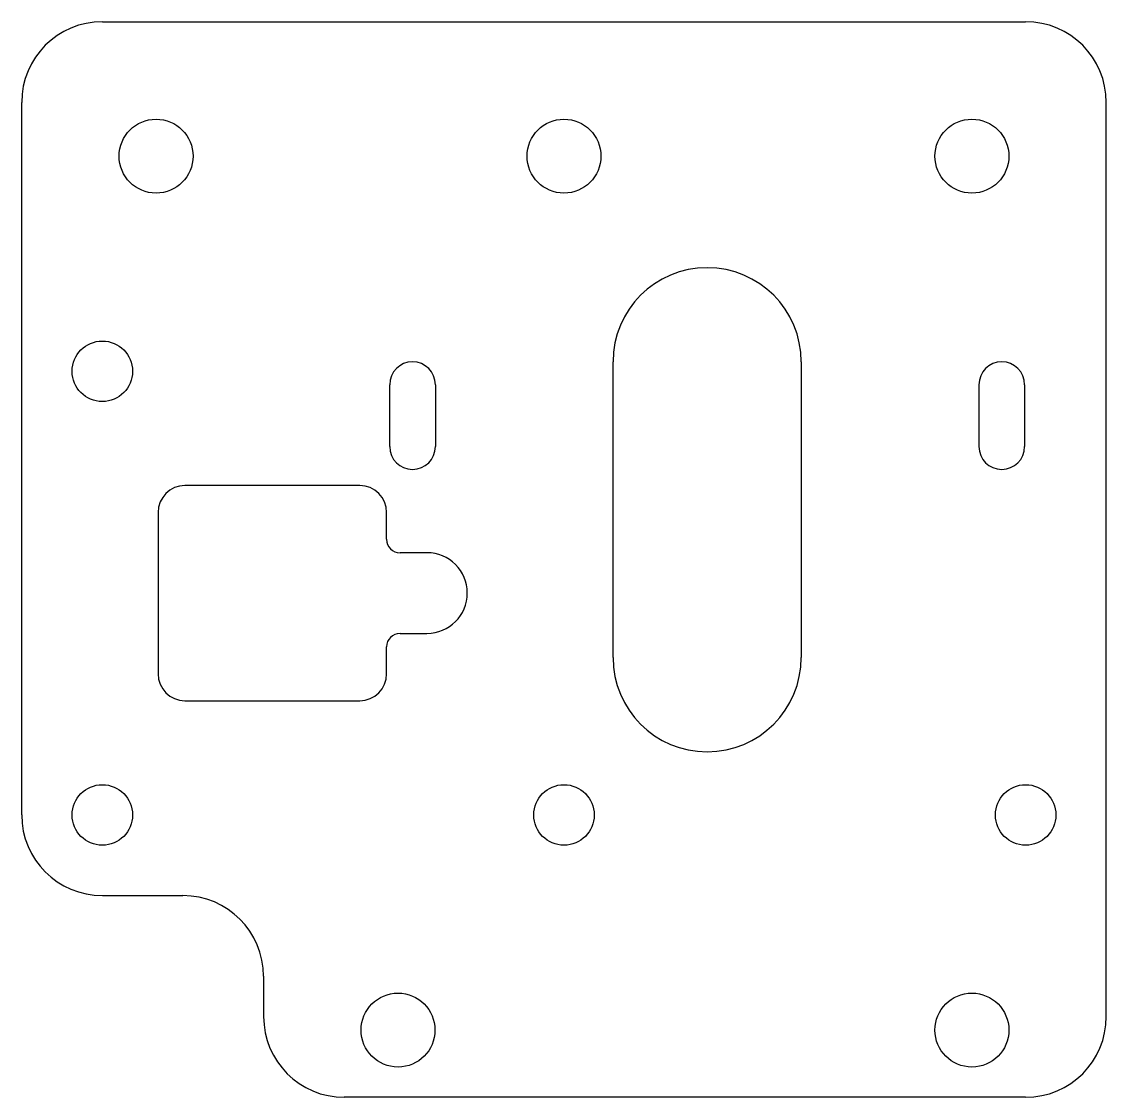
# Model space of a CAD drawing. Header units: millimetres. Extents: x -32.5 to 48.2, y -40 to 40.
import ezdxf

# ---------------------------------------------------------------- set-up
doc = ezdxf.new("R2010")
doc.units = ezdxf.units.MM

msp = doc.modelspace()

# ---------------------------------------------------------------- linework, layer by layer
at = {"color": 7, "linetype": 'Continuous', "lineweight": 25}
for p, q in [((-26.5, 40), (42.198, 40)), ((-32.5, -19), (-32.5, 34)), ((48.198, -34), (48.198, 34)), ((11.5, -7.3), (11.5, 14.7)), ((25.5, 14.7), (25.5, -7.3)), ((-5.12, 8.4), (-5.12, 13)), ((-1.72, 13), (-1.72, 8.4)), ((38.72, 13), (38.72, 8.4)), ((42.12, 13), (42.12, 8.4)), ((-7.35, 5.5), (-20.35, 5.5)), ((-22.35, 3.5), (-22.35, -8.5)), ((-5.35, 1.5), (-5.35, 3.5)), ((-2.35, 0.5), (-4.35, 0.5)), ((-4.35, -5.5), (-2.35, -5.5)), ((-5.35, -8.5), (-5.35, -6.5)), ((-20.35, -10.5), (-7.35, -10.5)), ((-26.5, -25), (-20.5, -25)), ((-14.5, -31), (-14.5, -34)), ((42.198, -40), (-8.5, -40))]:
    msp.add_line(p, q, dxfattribs=at)
for centre, radius in [((-22.5, 30), 2.75), ((7.849, 30), 2.75), ((38.198, 30), 2.75), ((-26.5, 14), 2.25), ((-26.5, -19), 2.25), ((7.849, -19), 2.25), ((42.198, -19), 2.25), ((-4.5, -35), 2.75), ((38.198, -35), 2.75)]:
    msp.add_circle(centre, radius, dxfattribs=at)
for centre, radius, start, end in [((-26.5, 34), 6, 90, 180), ((42.198, 34), 6, 0, 90), ((18.5, 14.7), 7, 0, 180), ((-3.42, 13), 1.7, 0, 180), ((40.42, 13), 1.7, 0, 180), ((-3.42, 8.4), 1.7, 180, 0), ((40.42, 8.4), 1.7, 180, 0), ((-20.35, 3.5), 2, 90, 180), ((-7.35, 3.5), 2, 0, 90), ((-4.35, 1.5), 1, 180, 270), ((-2.35, -2.5), 3, 270, 90), ((-4.35, -6.5), 1, 90, 180), ((18.5, -7.3), 7, 180, 0), ((-20.35, -8.5), 2, 180, 270), ((-7.35, -8.5), 2, 270, 0), ((-26.5, -19), 6, 180, 270), ((-20.5, -31), 6, 0, 90), ((-8.5, -34), 6, 180, 270), ((42.198, -34), 6, 270, 0)]:
    msp.add_arc(centre, radius, start, end, dxfattribs=at)

doc.saveas('drawing.dxf')
